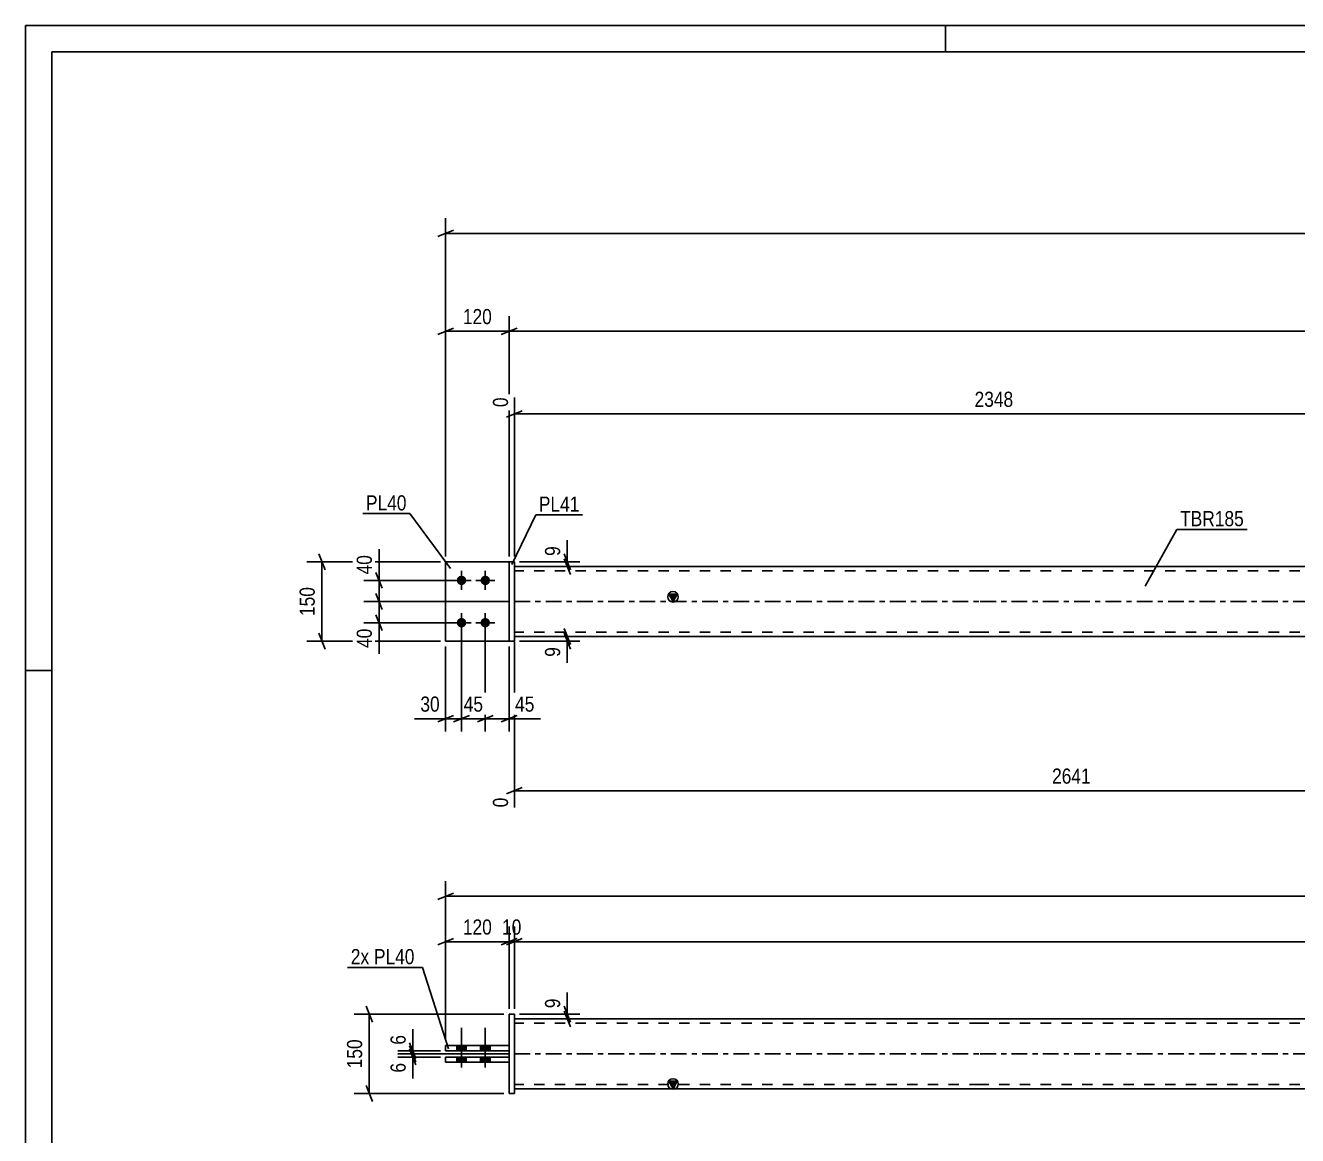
# Model space of a CAD drawing. Header units: millimetres. Extents: x 0 to 594, y 0 to 420.
# Drawn here: x 0 to 240.6, y 210 to 420 of the extents above; entities that cross this region are included whole.
import ezdxf

# ---------------------------------------------------------------- set-up
doc = ezdxf.new("R2010")
doc.units = ezdxf.units.MM
doc.linetypes.add('DXK_LINE_DOT2', pattern=[3.9198, 1.9599, -1.9599])
doc.linetypes.add('DXK_LINE_DOT3', pattern=[5.9187, 2.979, -0.9799, 0.9799, -0.9799])
doc.styles.add('Arial Narrow', font='ARIALN.TTF', dxfattribs={"height": 0.2})

# ---------------------------------------------------------------- blocks, each defined once
blk = doc.blocks.new('Unknown-580570030-1163')
at = {"color": 5, "linetype": 'Continuous'}
for p, q in [((594, 420), (0, 420)), ((0, 420), (0, 0)), ((174, 415), (174, 420)), ((589, 415), (5, 415)), ((5, 415), (5, 5)), ((5, 298), (0, 298))]:
    blk.add_line(p, q, dxfattribs=at)
blk = doc.blocks.new('Bolt-580570030-1930 - 1926')
at = {"linetype": 'Continuous'}
for points in [[(81.56, 226.06), (83.36, 226.06), (83.36, 227.06), (81.56, 227.06)], [(81.56, 226.06), (83.36, 226.06), (83.36, 227.06), (81.56, 227.06)], [(86.06, 226.06), (87.86, 226.06), (87.86, 227.06), (86.06, 227.06)], [(86.06, 226.06), (87.86, 226.06), (87.86, 227.06), (86.06, 227.06)], [(81.56, 223.86), (83.36, 223.86), (83.36, 224.86), (81.56, 224.86)], [(81.56, 223.86), (83.36, 223.86), (83.36, 224.86), (81.56, 224.86)], [(86.06, 223.86), (87.86, 223.86), (87.86, 224.86), (86.06, 224.86)], [(86.06, 223.86), (87.86, 223.86), (87.86, 224.86), (86.06, 224.86)]]:
    blk.add_hatch(color=1, dxfattribs=at).paths.add_polyline_path(points)
at = {"color": 1, "linetype": 'Continuous'}
for p, q in [((82.46, 222.86), (82.46, 230.36)), ((82.46, 222.86), (82.46, 230.36)), ((86.96, 222.86), (86.96, 230.36)), ((86.96, 222.86), (86.96, 230.36)), ((81.56, 226.06), (81.56, 227.06)), ((81.56, 226.06), (81.56, 227.06)), ((83.36, 226.06), (83.36, 227.06)), ((83.36, 226.06), (83.36, 227.06)), ((86.06, 226.06), (86.06, 227.06)), ((86.06, 226.06), (86.06, 227.06)), ((87.86, 226.06), (87.86, 227.06)), ((87.86, 226.06), (87.86, 227.06)), ((81.56, 223.86), (81.56, 224.86)), ((81.56, 223.86), (81.56, 224.86)), ((83.36, 223.86), (83.36, 224.86)), ((83.36, 223.86), (83.36, 224.86)), ((86.06, 223.86), (86.06, 224.86)), ((86.06, 223.86), (86.06, 224.86)), ((87.86, 223.86), (87.86, 224.86)), ((87.86, 223.86), (87.86, 224.86))]:
    blk.add_line(p, q, dxfattribs=at)
blk = doc.blocks.new('Part-580570030-1937 - 1926')
at = {"color": 2, "linetype": 'Continuous'}
for p, q in [((91.46, 232.96), (92.46, 232.96)), ((91.46, 217.96), (91.46, 232.96)), ((92.46, 232.96), (92.46, 217.96)), ((92.46, 217.96), (91.46, 217.96))]:
    blk.add_line(p, q, dxfattribs=at)
blk = doc.blocks.new('Part-580570030-1947 - 1926')
at = {"color": 2, "linetype": 'Continuous'}
for p, q in [((79.46, 223.86), (79.46, 224.86)), ((91.46, 224.86), (79.46, 224.86)), ((91.46, 223.86), (79.46, 223.86)), ((91.46, 224.86), (91.46, 223.86))]:
    blk.add_line(p, q, dxfattribs=at)
blk = doc.blocks.new('Part-580570030-1942 - 1926')
at = {"color": 2, "linetype": 'Continuous'}
for p, q in [((79.46, 227.06), (79.46, 226.06)), ((79.46, 227.06), (91.46, 227.06)), ((91.46, 227.06), (91.46, 226.06)), ((79.46, 226.06), (91.46, 226.06))]:
    blk.add_line(p, q, dxfattribs=at)
blk = doc.blocks.new('Part-580570030-1963 - 1926')
at = {"linetype": 'Continuous'}
blk.add_hatch(color=2, dxfattribs=at).paths.add_polyline_path([(122.46, 218.86), (121.66, 220.26), (123.26, 220.26)])
at = {"color": 2, "linetype": 'Continuous'}
for p, q in [((92.46, 232.06), (180.46, 232.06)), ((180.56, 232.06), (436.97, 232.06)), ((122.46, 218.86), (121.66, 220.26)), ((121.66, 220.26), (123.26, 220.26)), ((123.26, 220.26), (122.46, 218.86)), ((180.46, 218.86), (92.46, 218.86)), ((436.97, 218.86), (180.56, 218.86))]:
    blk.add_line(p, q, dxfattribs=at)
at = {"color": 7, "linetype": 'DXK_LINE_DOT2'}
for p, q in [((92.46, 232.06), (92.46, 218.86)), ((180.46, 231.26), (92.46, 231.26)), ((436.97, 231.26), (180.56, 231.26)), ((180.46, 219.66), (92.46, 219.66)), ((436.97, 219.66), (180.56, 219.66))]:
    blk.add_line(p, q, dxfattribs=at)
at = {"color": 7, "linetype": 'DXK_LINE_DOT3'}
for p, q in [((92.46, 225.46), (180.46, 225.46)), ((180.56, 225.46), (436.97, 225.46))]:
    blk.add_line(p, q, dxfattribs=at)
at = {"color": 2, "linetype": 'Continuous'}
blk.add_circle((122.46, 219.76), 1, dxfattribs=at)
blk = doc.blocks.new('Bolt-580570030-1489 - 1403')
at = {"linetype": 'Continuous'}
for points in [[(82.46, 314.12, -1), (82.46, 315.92, -1)], [(86.96, 314.12, -1), (86.96, 315.92, -1)], [(82.46, 306.12, -1), (82.46, 307.92, -1)], [(86.96, 306.12, -1), (86.96, 307.92, -1)]]:
    blk.add_hatch(color=1, dxfattribs=at).paths.add_polyline_path(points)
at = {"color": 1, "linetype": 'Continuous'}
for p, q in [((82.46, 313.22), (82.46, 316.82)), ((86.96, 313.22), (86.96, 316.82)), ((84.26, 315.02), (80.66, 315.02)), ((88.76, 315.02), (85.16, 315.02)), ((82.46, 305.22), (82.46, 308.82)), ((86.96, 305.22), (86.96, 308.82)), ((84.26, 307.02), (80.66, 307.02)), ((88.76, 307.02), (85.16, 307.02))]:
    blk.add_line(p, q, dxfattribs=at)
blk = doc.blocks.new('Part-580570030-1462 - 1403')
at = {"color": 7, "linetype": 'DXK_LINE_DOT2'}
for p, q in [((79.46, 318.52), (79.46, 303.52)), ((79.46, 318.52), (91.46, 318.52)), ((91.46, 318.52), (91.46, 303.52)), ((79.46, 303.52), (91.46, 303.52))]:
    blk.add_line(p, q, dxfattribs=at)
blk = doc.blocks.new('Part-580570030-1430 - 1403')
at = {"linetype": 'Continuous'}
blk.add_hatch(color=2, dxfattribs=at).paths.add_polyline_path([(122.46, 311.02), (121.66, 312.42), (123.26, 312.42)])
at = {"color": 2, "linetype": 'Continuous'}
for p, q in [((180.46, 317.62), (92.46, 317.62)), ((436.97, 317.62), (180.56, 317.62)), ((122.46, 311.02), (121.66, 312.42)), ((121.66, 312.42), (123.26, 312.42)), ((123.26, 312.42), (122.46, 311.02)), ((180.46, 304.42), (92.46, 304.42)), ((436.97, 304.42), (180.56, 304.42))]:
    blk.add_line(p, q, dxfattribs=at)
at = {"color": 7, "linetype": 'DXK_LINE_DOT2'}
for p, q in [((92.46, 304.42), (92.46, 317.62)), ((180.46, 316.82), (92.46, 316.82)), ((436.97, 316.82), (180.56, 316.82)), ((180.46, 305.22), (92.46, 305.22)), ((436.97, 305.22), (180.56, 305.22))]:
    blk.add_line(p, q, dxfattribs=at)
at = {"color": 7, "linetype": 'DXK_LINE_DOT3'}
for p, q in [((92.46, 311.02), (180.46, 311.02)), ((180.56, 311.02), (436.97, 311.02))]:
    blk.add_line(p, q, dxfattribs=at)
at = {"color": 2, "linetype": 'Continuous'}
blk.add_circle((122.46, 311.92), 1, dxfattribs=at)
blk = doc.blocks.new('Part-580570030-1467 - 1403')
at = {"color": 2, "linetype": 'Continuous'}
for p, q in [((79.46, 303.52), (79.46, 318.52)), ((79.46, 318.52), (91.46, 318.52)), ((91.46, 303.52), (79.46, 303.52))]:
    blk.add_line(p, q, dxfattribs=at)
at = {"color": 7, "linetype": 'DXK_LINE_DOT2'}
blk.add_line((91.46, 318.52), (91.46, 303.52), dxfattribs=at)
blk = doc.blocks.new('Part-580570030-1472 - 1403')
at = {"color": 2, "linetype": 'Continuous'}
for p, q in [((92.46, 318.52), (91.46, 318.52)), ((91.46, 318.52), (91.46, 303.52)), ((92.46, 303.52), (92.46, 318.52)), ((91.46, 303.52), (92.46, 303.52))]:
    blk.add_line(p, q, dxfattribs=at)
blk = doc.blocks.new('StraightDimension-580570030-1971 - 1926')
at = {"color": 7, "linetype": 'Continuous'}
for p, q in [((65.62, 231.46), (64.42, 234.46)), ((90.46, 232.96), (62.17, 232.96)), ((65.02, 217.96), (65.02, 232.96)), ((64.42, 219.46), (65.62, 216.46)), ((90.46, 217.96), (62.17, 217.96))]:
    blk.add_line(p, q, dxfattribs=at)
at = {"color": 0}
blk.add_wipeout([(64.27, 228.81), (60.07, 228.81), (60.07, 222.12), (64.27, 222.12)], dxfattribs=at)
at = {"color": 3, "style": 'Arial Narrow'}
blk.add_text('150', height=2.863, rotation=90.0002, dxfattribs=at).set_placement((63.67, 222.72))
blk = doc.blocks.new('StraightDimension-580570030-2081 - 1926')
at = {"color": 7, "linetype": 'Continuous'}
for p, q in [((91.46, 233.96), (91.46, 249.52)), ((92.46, 233.96), (92.46, 249.52)), ((89.96, 246.07), (92.96, 247.27)), ((93.96, 247.27), (90.96, 246.07)), ((91.46, 246.67), (92.46, 246.67))]:
    blk.add_line(p, q, dxfattribs=at)
at = {"color": 0}
blk.add_wipeout([(94.39, 247.42), (94.39, 251.62), (89.53, 251.62), (89.53, 247.42)], dxfattribs=at)
at = {"color": 3, "style": 'Arial Narrow'}
blk.add_text('10', height=2.863, dxfattribs=at).set_placement((90.13, 248.02))
blk = doc.blocks.new('StraightDimension-580570030-2018 - 1926')
at = {"color": 7, "linetype": 'Continuous'}
for p, q in [((72.65, 226.96), (73.85, 223.96)), ((73.85, 223.36), (72.65, 226.36)), ((91.46, 225.46), (70.4, 225.46)), ((78.46, 224.86), (70.4, 224.86)), ((73.25, 224.86), (73.25, 225.46))]:
    blk.add_line(p, q, dxfattribs=at)
at = {"color": 0}
blk.add_wipeout([(72.5, 224.34), (68.3, 224.34), (68.3, 221.31), (72.5, 221.31)], dxfattribs=at)
at = {"color": 7, "linetype": 'Continuous'}
blk.add_line((73.25, 224.86), (73.25, 220.79), dxfattribs=at)
blk.add_line((73.25, 224.86), (73.25, 220.79), dxfattribs=at)
at = {"color": 3, "style": 'Arial Narrow'}
blk.add_text('6', height=2.86, rotation=90.0002, dxfattribs=at).set_placement((71.9, 221.91))
blk = doc.blocks.new('StraightDimension-580570030-2031 - 1926')
at = {"color": 7, "linetype": 'Continuous'}
for p, q in [((72.65, 227.56), (73.85, 224.56)), ((73.85, 223.96), (72.65, 226.96)), ((78.46, 226.06), (70.4, 226.06)), ((91.46, 225.46), (70.4, 225.46)), ((73.25, 225.46), (73.25, 226.06))]:
    blk.add_line(p, q, dxfattribs=at)
at = {"color": 0}
blk.add_wipeout([(72.5, 229.62), (68.3, 229.62), (68.3, 226.59), (72.5, 226.59)], dxfattribs=at)
at = {"color": 7, "linetype": 'Continuous'}
blk.add_line((73.25, 226.06), (73.25, 230.14), dxfattribs=at)
blk.add_line((73.25, 226.06), (73.25, 230.14), dxfattribs=at)
at = {"color": 3, "style": 'Arial Narrow'}
blk.add_text('6', height=2.86, rotation=90.0002, dxfattribs=at).set_placement((71.9, 227.19))
blk = doc.blocks.new('StraightDimension-580570030-2073 - 1926')
at = {"color": 7, "linetype": 'Continuous'}
for p, q in [((92.46, 233.96), (92.46, 249.52)), ((93.96, 247.27), (90.96, 246.07)), ((92.46, 246.67), (524.97, 246.67))]:
    blk.add_line(p, q, dxfattribs=at)
blk = doc.blocks.new('StraightDimension-580570030-2090 - 1926')
at = {"color": 7, "linetype": 'Continuous'}
for p, q in [((79.46, 228.06), (79.46, 249.52)), ((91.46, 233.96), (91.46, 249.52)), ((77.96, 246.07), (80.96, 247.27)), ((79.46, 246.67), (91.46, 246.67)), ((92.96, 247.27), (89.96, 246.07))]:
    blk.add_line(p, q, dxfattribs=at)
at = {"color": 0}
blk.add_wipeout([(88.8, 247.42), (88.8, 251.62), (82.12, 251.62), (82.12, 247.42)], dxfattribs=at)
at = {"color": 3, "style": 'Arial Narrow'}
blk.add_text('120', height=2.863, dxfattribs=at).set_placement((82.72, 248.02))
blk = doc.blocks.new('StraightDimension-580570030-2101 - 1926')
at = {"color": 7, "linetype": 'Continuous'}
for p, q in [((101.86, 234.46), (103.06, 231.46)), ((103.06, 230.56), (101.86, 233.56)), ((93.46, 232.96), (104.86, 232.96)), ((93.46, 232.06), (104.86, 232.06)), ((102.46, 232.06), (102.46, 232.96))]:
    blk.add_line(p, q, dxfattribs=at)
at = {"color": 0}
blk.add_wipeout([(101.71, 236.52), (97.51, 236.52), (97.51, 233.49), (101.71, 233.49)], dxfattribs=at)
at = {"color": 7, "linetype": 'Continuous'}
blk.add_line((102.46, 232.96), (102.46, 237.04), dxfattribs=at)
blk.add_line((102.46, 232.96), (102.46, 237.04), dxfattribs=at)
at = {"color": 3, "style": 'Arial Narrow'}
blk.add_text('9', height=2.86, rotation=90.0002, dxfattribs=at).set_placement((101.11, 234.09))
blk = doc.blocks.new('StraightDimension-580570030-2110 - 1926')
at = {"color": 7, "linetype": 'Continuous'}
for p, q in [((79.46, 228.06), (79.46, 258.13)), ((80.96, 255.88), (77.96, 254.68)), ((79.46, 255.28), (537.97, 255.28))]:
    blk.add_line(p, q, dxfattribs=at)
blk = doc.blocks.new('StraightDimension-580570030-1554 - 1403')
at = {"color": 7, "linetype": 'Continuous'}
for p, q in [((79.46, 319.52), (79.46, 364.99)), ((91.46, 319.52), (91.46, 364.99)), ((77.96, 361.54), (80.96, 362.74)), ((79.46, 362.14), (91.46, 362.14)), ((92.96, 362.74), (89.96, 361.54))]:
    blk.add_line(p, q, dxfattribs=at)
at = {"color": 0}
blk.add_wipeout([(88.8, 362.89), (88.8, 367.09), (82.12, 367.09), (82.12, 362.89)], dxfattribs=at)
at = {"color": 3, "style": 'Arial Narrow'}
blk.add_text('120', height=2.863, dxfattribs=at).set_placement((82.72, 363.49))
blk = doc.blocks.new('StraightDimension-580570030-1738 - 1403')
at = {"color": 7, "linetype": 'Continuous'}
for p, q in [((92.46, 303.42), (92.46, 272.09)), ((303.13, 303.42), (303.13, 266.61)), ((93.96, 275.82), (90.96, 274.62)), ((92.46, 275.22), (303.13, 275.22)), ((301.63, 274.62), (304.63, 275.82))]:
    blk.add_line(p, q, dxfattribs=at)
at = {"color": 0}
blk.add_wipeout([(202.05, 275.97), (202.05, 280.17), (193.54, 280.17), (193.54, 275.97)], dxfattribs=at)
at = {"color": 0, "linetype": 'Continuous'}
for points in [[(91.86, 274.52), (87.66, 274.52), (87.66, 271.49), (91.86, 271.49)], [(302.53, 274.52), (298.33, 274.52), (298.33, 266.01), (302.53, 266.01)]]:
    blk.add_wipeout(points, dxfattribs=at)
at = {"color": 3, "style": 'Arial Narrow'}
blk.add_text('2641', height=2.863, dxfattribs=at).set_placement((194.14, 276.57))
at = {"color": 3, "linetype": 'Continuous', "style": 'Arial Narrow'}
for s, height, p in [('0', 2.86, (91.26, 272.09)), ('2641', 2.863, (301.93, 266.61))]:
    blk.add_text(s, height=height, rotation=90.0002, dxfattribs=at).set_placement(p)
blk = doc.blocks.new('StraightDimension-580570030-1687 - 1403')
at = {"color": 7, "linetype": 'Continuous'}
for p, q in [((262.7, 327.89), (263.9, 324.89)), ((272.84, 326.39), (260.45, 326.39)), ((263.3, 317.62), (263.3, 326.39)), ((208.12, 317.62), (265.7, 317.62)), ((263.9, 316.12), (262.7, 319.12))]:
    blk.add_line(p, q, dxfattribs=at)
at = {"color": 0}
blk.add_wipeout([(262.55, 324.43), (258.35, 324.43), (258.35, 319.58), (262.55, 319.58)], dxfattribs=at)
at = {"color": 3, "style": 'Arial Narrow'}
blk.add_text('88', height=2.863, rotation=90.0002, dxfattribs=at).set_placement((261.95, 320.18))
blk = doc.blocks.new('StraightDimension-580570030-1624 - 1403')
at = {"color": 7, "linetype": 'Continuous'}
for p, q in [((79.46, 319.52), (79.46, 383.51)), ((80.96, 381.26), (77.96, 380.06)), ((79.46, 380.66), (537.97, 380.66))]:
    blk.add_line(p, q, dxfattribs=at)
blk = doc.blocks.new('StraightDimension-580570030-1499 - 1403')
at = {"color": 7, "linetype": 'Continuous'}
for p, q in [((56.66, 317.02), (55.46, 320.02)), ((78.46, 318.52), (53.21, 318.52)), ((56.06, 303.52), (56.06, 318.52)), ((78.46, 303.52), (53.21, 303.52)), ((55.46, 305.02), (56.66, 302.02))]:
    blk.add_line(p, q, dxfattribs=at)
at = {"color": 0}
blk.add_wipeout([(55.31, 314.37), (51.11, 314.37), (51.11, 307.68), (55.31, 307.68)], dxfattribs=at)
at = {"color": 3, "style": 'Arial Narrow'}
blk.add_text('150', height=2.863, rotation=90.0002, dxfattribs=at).set_placement((54.71, 308.28))
blk = doc.blocks.new('StraightDimension-580570030-1538 - 1403')
at = {"color": 7, "linetype": 'Continuous'}
for p, q in [((101.86, 320.02), (103.06, 317.02)), ((93.46, 318.52), (104.86, 318.52)), ((93.46, 317.62), (104.86, 317.62)), ((103.06, 316.12), (101.86, 319.12)), ((102.46, 317.62), (102.46, 318.52))]:
    blk.add_line(p, q, dxfattribs=at)
at = {"color": 0}
blk.add_wipeout([(101.71, 322.08), (97.51, 322.08), (97.51, 319.05), (101.71, 319.05)], dxfattribs=at)
at = {"color": 7, "linetype": 'Continuous'}
blk.add_line((102.46, 318.52), (102.46, 322.6), dxfattribs=at)
blk.add_line((102.46, 318.52), (102.46, 322.6), dxfattribs=at)
at = {"color": 3, "style": 'Arial Narrow'}
blk.add_text('9', height=2.86, rotation=90.0002, dxfattribs=at).set_placement((101.11, 319.65))
blk = doc.blocks.new('StraightDimension-580570030-1545 - 1403')
at = {"color": 7, "linetype": 'Continuous'}
for p, q in [((101.86, 305.92), (103.06, 302.92)), ((93.46, 304.42), (104.86, 304.42)), ((93.46, 303.52), (104.86, 303.52)), ((103.06, 302.02), (101.86, 305.02)), ((102.46, 303.52), (102.46, 304.42))]:
    blk.add_line(p, q, dxfattribs=at)
at = {"color": 0}
blk.add_wipeout([(101.71, 303), (97.51, 303), (97.51, 299.97), (101.71, 299.97)], dxfattribs=at)
at = {"color": 7, "linetype": 'Continuous'}
blk.add_line((102.46, 303.52), (102.46, 299.45), dxfattribs=at)
blk.add_line((102.46, 303.52), (102.46, 299.45), dxfattribs=at)
at = {"color": 3, "style": 'Arial Narrow'}
blk.add_text('9', height=2.86, rotation=90.0002, dxfattribs=at).set_placement((101.11, 300.57))
blk = doc.blocks.new('StraightDimension-580570030-1576 - 1403')
at = {"color": 7, "linetype": 'Continuous'}
for p, q in [((91.46, 319.52), (91.46, 364.99)), ((92.96, 362.74), (89.96, 361.54)), ((91.46, 362.14), (525.97, 362.14))]:
    blk.add_line(p, q, dxfattribs=at)
blk = doc.blocks.new('StraightDimension-580570030-1680 - 1403')
at = {"color": 7, "linetype": 'Continuous'}
for p, q in [((273.84, 327.39), (273.84, 355.11)), ((92.46, 319.52), (92.46, 349.63)), ((93.96, 347.1), (90.96, 345.9)), ((92.46, 346.5), (273.84, 346.5)), ((272.34, 345.9), (275.34, 347.1))]:
    blk.add_line(p, q, dxfattribs=at)
at = {"color": 0, "linetype": 'Continuous'}
for points in [[(273.24, 355.71), (269.04, 355.71), (269.04, 347.2), (273.24, 347.2)], [(91.86, 350.23), (87.66, 350.23), (87.66, 347.2), (91.86, 347.2)]]:
    blk.add_wipeout(points, dxfattribs=at)
at = {"color": 0}
blk.add_wipeout([(187.4, 347.25), (187.4, 351.45), (178.89, 351.45), (178.89, 347.25)], dxfattribs=at)
at = {"color": 3, "linetype": 'Continuous', "style": 'Arial Narrow'}
for s, height, p in [('2348', 2.863, (272.64, 347.8)), ('0', 2.86, (91.26, 347.8))]:
    blk.add_text(s, height=height, rotation=90.0002, dxfattribs=at).set_placement(p)
at = {"color": 3, "style": 'Arial Narrow'}
blk.add_text('2348', height=2.863, dxfattribs=at).set_placement((179.49, 347.85))
blk = doc.blocks.new('StraightDimension-580570030-1776 - 1403')
at = {"color": 7, "linetype": 'Continuous'}
for p, q in [((86.96, 306.02), (86.96, 286.44)), ((91.46, 302.52), (91.46, 286.44)), ((85.46, 288.24), (88.46, 289.44)), ((86.96, 288.84), (91.46, 288.84)), ((92.96, 289.44), (89.96, 288.24))]:
    blk.add_line(p, q, dxfattribs=at)
at = {"color": 0}
blk.add_wipeout([(96.84, 289.59), (96.84, 293.79), (91.99, 293.79), (91.99, 289.59)], dxfattribs=at)
at = {"color": 7, "linetype": 'Continuous'}
blk.add_line((91.46, 288.84), (97.37, 288.84), dxfattribs=at)
blk.add_line((91.46, 288.84), (97.37, 288.84), dxfattribs=at)
at = {"color": 3, "style": 'Arial Narrow'}
blk.add_text('45', height=2.863, dxfattribs=at).set_placement((92.59, 290.19))
blk = doc.blocks.new('StraightDimension-580570030-1795 - 1403')
at = {"color": 7, "linetype": 'Continuous'}
for p, q in [((82.46, 306.02), (82.46, 286.44)), ((86.96, 306.02), (86.96, 286.44)), ((80.96, 288.24), (83.96, 289.44)), ((82.46, 288.84), (86.96, 288.84)), ((88.46, 289.44), (85.46, 288.24))]:
    blk.add_line(p, q, dxfattribs=at)
at = {"color": 0}
blk.add_wipeout([(87.14, 289.59), (87.14, 293.79), (82.28, 293.79), (82.28, 289.59)], dxfattribs=at)
at = {"color": 3, "style": 'Arial Narrow'}
blk.add_text('45', height=2.863, dxfattribs=at).set_placement((82.88, 290.19))
blk = doc.blocks.new('StraightDimension-580570030-1808 - 1403')
at = {"color": 7, "linetype": 'Continuous'}
for p, q in [((82.46, 306.02), (82.46, 286.44)), ((79.46, 302.52), (79.46, 286.44)), ((77.96, 288.24), (80.96, 289.44)), ((79.46, 288.84), (82.46, 288.84)), ((83.96, 289.44), (80.96, 288.24))]:
    blk.add_line(p, q, dxfattribs=at)
at = {"color": 0}
blk.add_wipeout([(78.94, 289.59), (78.94, 293.79), (74.08, 293.79), (74.08, 289.59)], dxfattribs=at)
at = {"color": 7, "linetype": 'Continuous'}
blk.add_line((79.46, 288.84), (73.56, 288.84), dxfattribs=at)
blk.add_line((79.46, 288.84), (73.56, 288.84), dxfattribs=at)
at = {"color": 3, "style": 'Arial Narrow'}
blk.add_text('30', height=2.863, dxfattribs=at).set_placement((74.68, 290.19))
blk = doc.blocks.new('StraightDimension-580570030-1883 - 1403')
at = {"color": 7, "linetype": 'Continuous'}
for p, q in [((91.46, 311.02), (64.01, 311.02)), ((66.26, 312.52), (67.46, 309.52)), ((66.86, 307.02), (66.86, 311.02)), ((67.46, 305.52), (66.26, 308.52)), ((81.46, 307.02), (64.01, 307.02))]:
    blk.add_line(p, q, dxfattribs=at)
at = {"color": 0}
blk.add_wipeout([(66.11, 306.5), (61.91, 306.5), (61.91, 301.64), (66.11, 301.64)], dxfattribs=at)
at = {"color": 7, "linetype": 'Continuous'}
blk.add_line((66.86, 307.02), (66.86, 301.12), dxfattribs=at)
blk.add_line((66.86, 307.02), (66.86, 301.12), dxfattribs=at)
at = {"color": 3, "style": 'Arial Narrow'}
blk.add_text('40', height=2.863, rotation=90.0002, dxfattribs=at).set_placement((65.51, 302.24))
blk = doc.blocks.new('StraightDimension-580570030-1896 - 1403')
at = {"color": 7, "linetype": 'Continuous'}
for p, q in [((66.26, 316.52), (67.46, 313.52)), ((81.46, 315.02), (64.01, 315.02)), ((66.86, 311.02), (66.86, 315.02)), ((91.46, 311.02), (64.01, 311.02)), ((67.46, 309.52), (66.26, 312.52))]:
    blk.add_line(p, q, dxfattribs=at)
at = {"color": 0}
blk.add_wipeout([(66.11, 320.41), (61.91, 320.41), (61.91, 315.55), (66.11, 315.55)], dxfattribs=at)
at = {"color": 7, "linetype": 'Continuous'}
blk.add_line((66.86, 315.02), (66.86, 320.93), dxfattribs=at)
blk.add_line((66.86, 315.02), (66.86, 320.93), dxfattribs=at)
at = {"color": 3, "style": 'Arial Narrow'}
blk.add_text('40', height=2.863, rotation=90.0002, dxfattribs=at).set_placement((65.51, 316.15))
blk = doc.blocks.new('MarkSet-580570030-2148 - 1926')
at = {"color": 30, "linetype": 'Continuous'}
blk.add_line((80.02, 226.38), (75.07, 241.82), dxfattribs=at)
at = {"color": 0}
blk.add_wipeout([(65, 242.42), (65, 245.42), (61.53, 245.42), (61.53, 242.42)], dxfattribs=at)
blk.add_wipeout([(65, 242.42), (65, 245.42), (61.53, 245.42), (61.53, 242.42)], dxfattribs=at)
blk.add_wipeout([(73.57, 242.42), (73.57, 245.42), (65.9, 245.42), (65.9, 242.42)], dxfattribs=at)
blk.add_wipeout([(73.57, 242.42), (73.57, 245.42), (65.9, 245.42), (65.9, 242.42)], dxfattribs=at)
at = {"color": 30, "linetype": 'Continuous'}
blk.add_line((60.93, 241.82), (75.07, 241.82), dxfattribs=at)
at = {"color": 3, "style": 'Arial Narrow'}
for s, p in [('2x', (61.53, 242.42)), ('PL40', (65.9, 242.42))]:
    blk.add_text(s, height=2.863, dxfattribs=at).set_placement(p)
blk = doc.blocks.new('Mark-580570030-1425 - 1403')
at = {"color": 0}
blk.add_wipeout([(230.42, 325.27), (230.42, 328.27), (218.36, 328.27), (218.36, 325.27)], dxfattribs=at)
blk.add_wipeout([(230.42, 325.27), (230.42, 328.27), (218.36, 328.27), (218.36, 325.27)], dxfattribs=at)
at = {"color": 30, "linetype": 'Continuous'}
for p, q in [((211.74, 313.93), (217.76, 324.67)), ((217.76, 324.67), (231.02, 324.67))]:
    blk.add_line(p, q, dxfattribs=at)
at = {"color": 3, "style": 'Arial Narrow'}
blk.add_text('TBR185', height=2.863, dxfattribs=at).set_placement((218.36, 325.27))
blk = doc.blocks.new('Mark-580570030-1463 - 1403')
at = {"color": 0}
blk.add_wipeout([(72.07, 328.25), (72.07, 331.25), (64.39, 331.25), (64.39, 328.25)], dxfattribs=at)
blk.add_wipeout([(72.07, 328.25), (72.07, 331.25), (64.39, 331.25), (64.39, 328.25)], dxfattribs=at)
at = {"color": 30, "linetype": 'Continuous'}
for p in [(63.79, 327.65), (80.41, 317.25)]:
    blk.add_line(p, (72.67, 327.65), dxfattribs=at)
at = {"color": 3, "style": 'Arial Narrow'}
blk.add_text('PL40', height=2.863, dxfattribs=at).set_placement((64.39, 328.25))
blk = doc.blocks.new('Mark-580570030-1468 - 1403')
at = {"color": 0}
blk.add_wipeout([(104.77, 328.02), (104.77, 331.02), (97.09, 331.02), (97.09, 328.02)], dxfattribs=at)
blk.add_wipeout([(104.77, 328.02), (104.77, 331.02), (97.09, 331.02), (97.09, 328.02)], dxfattribs=at)
at = {"color": 30, "linetype": 'Continuous'}
for p, q in [((91.97, 318.05), (96.49, 327.42)), ((96.49, 327.42), (105.37, 327.42))]:
    blk.add_line(p, q, dxfattribs=at)
at = {"color": 3, "style": 'Arial Narrow'}
blk.add_text('PL41', height=2.863, dxfattribs=at).set_placement((97.09, 328.02))

msp = doc.modelspace()

# ---------------------------------------------------------------- block references
for name in ['Unknown-580570030-1163', 'Part-580570030-1462 - 1403', 'Part-580570030-1467 - 1403', 'Part-580570030-1472 - 1403', 'Part-580570030-1430 - 1403', 'Bolt-580570030-1489 - 1403', 'Part-580570030-1937 - 1926', 'Part-580570030-1963 - 1926', 'Bolt-580570030-1930 - 1926', 'Part-580570030-1942 - 1926', 'Part-580570030-1947 - 1926']:
    msp.add_blockref(name, (0, 0))

# ---------------------------------------------------------------- next in the draw order: block references
for name in ['StraightDimension-580570030-1554 - 1403', 'StraightDimension-580570030-1687 - 1403', 'StraightDimension-580570030-1738 - 1403', 'StraightDimension-580570030-1971 - 1926']:
    msp.add_blockref(name, (0, 0))

# ---------------------------------------------------------------- next in the draw order: block references
for name in ['StraightDimension-580570030-1624 - 1403', 'StraightDimension-580570030-1545 - 1403', 'StraightDimension-580570030-2081 - 1926', 'StraightDimension-580570030-2018 - 1926']:
    msp.add_blockref(name, (0, 0))

# ---------------------------------------------------------------- next in the draw order: block references
for name in ['StraightDimension-580570030-1538 - 1403', 'StraightDimension-580570030-1499 - 1403', 'StraightDimension-580570030-1776 - 1403', 'StraightDimension-580570030-2073 - 1926', 'StraightDimension-580570030-2031 - 1926']:
    msp.add_blockref(name, (0, 0))

# ---------------------------------------------------------------- next in the draw order: block references
for name in ['StraightDimension-580570030-1576 - 1403', 'StraightDimension-580570030-1795 - 1403', 'StraightDimension-580570030-2090 - 1926']:
    msp.add_blockref(name, (0, 0))

# ---------------------------------------------------------------- next in the draw order: block references
for name in ['StraightDimension-580570030-1680 - 1403', 'StraightDimension-580570030-1808 - 1403', 'StraightDimension-580570030-2101 - 1926']:
    msp.add_blockref(name, (0, 0))

# ---------------------------------------------------------------- next in the draw order: block references
for name in ['Mark-580570030-1425 - 1403', 'StraightDimension-580570030-1883 - 1403', 'StraightDimension-580570030-2110 - 1926']:
    msp.add_blockref(name, (0, 0))

# ---------------------------------------------------------------- next in the draw order: block references
for name in ['StraightDimension-580570030-1896 - 1403', 'MarkSet-580570030-2148 - 1926']:
    msp.add_blockref(name, (0, 0))

# ---------------------------------------------------------------- next in the draw order: block references
for name in ['Mark-580570030-1463 - 1403', 'Mark-580570030-1468 - 1403']:
    msp.add_blockref(name, (0, 0))

doc.saveas('drawing.dxf')
